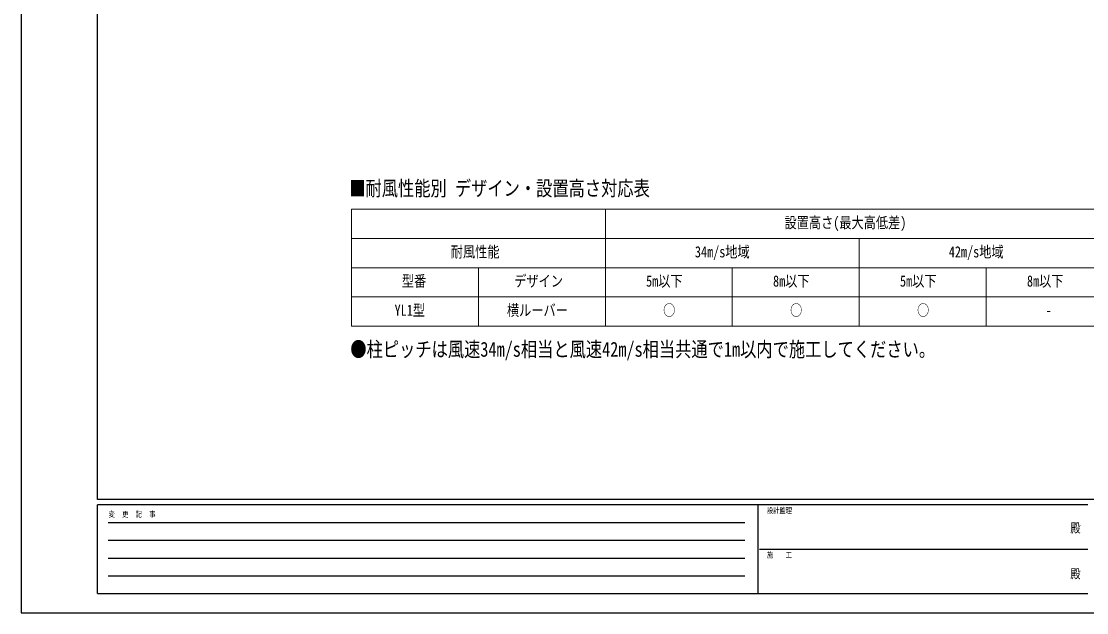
# Model space of a CAD drawing. Units: millimetres, scale not verified. Extents: x -4205 to 4205, y -2970 to 2970.
# Drawn here: x -4205 to -9, y -2970 to -642 of the extents above; entities that cross this region are included whole.
import ezdxf
from ezdxf.enums import TextEntityAlignment as Align

# ---------------------------------------------------------------- set-up
doc = ezdxf.new("R2010")
doc.units = ezdxf.units.MM
doc.header["$LTSCALE"] = 16
doc.layers.add('0-1_TABLE1', color=7, linetype='Continuous', lineweight=18)
doc.layers.add('0-2_USER1', color=3, linetype='Continuous')
doc.layers.add('0-6_YKK_ZWAK', color=7, linetype='Continuous')
doc.styles.add('ＭＳ ゴシック', font='')
doc.styles.get('ＭＳ ゴシック').set_extended_font_data('MS Gothic')

msp = doc.modelspace()

# ---------------------------------------------------------------- linework, layer by layer
at = {"layer": '0-1_TABLE1'}
for p, q in [((-2904.98, -1382.09), (95.02, -1382.09)), ((-2904.98, -1382.09), (-2904.98, -1842.09)), ((-1904.98, -1382.09), (-1904.98, -1842.09)), ((-2904.98, -1497.09), (95.02, -1497.09)), ((-904.98, -1497.09), (-904.98, -1842.09)), ((-2904.98, -1612.09), (95.02, -1612.09)), ((-2404.98, -1612.09), (-2404.98, -1842.09)), ((-1404.98, -1612.09), (-1404.98, -1842.09)), ((-404.98, -1612.09), (-404.98, -1842.09)), ((-2904.98, -1727.09), (95.02, -1727.09)), ((-2904.98, -1842.09), (95.02, -1842.09))]:
    msp.add_line(p, q, dxfattribs=at)
at = {"layer": '0-6_YKK_ZWAK'}
for p, q in [((-3904.98, -2525), (-3904.98, 2775)), ((3895.02, -2525), (-3904.98, -2525)), ((-1304.98, -2545), (-3904.98, -2545)), ((-3904.98, -2895), (-3904.98, -2545)), ((-1304.98, -2545), (-1304.98, -2895)), ((-4.98, -2545), (-1304.98, -2545)), ((-3862.48, -2615), (-1354.98, -2615)), ((-3862.48, -2685), (-1354.98, -2685)), ((-1297.48, -2720), (-4.98, -2720)), ((-3862.48, -2755), (-1354.98, -2755)), ((-3862.48, -2825), (-1354.98, -2825)), ((-3904.98, -2895), (-1304.98, -2895)), ((-1304.98, -2895), (-4.98, -2895))]:
    msp.add_line(p, q, dxfattribs=at)
msp.add_lwpolyline([(-4205, -2970), (4205, -2970), (4205, 2970), (-4205, 2970)], close=True, dxfattribs=at)

# ---------------------------------------------------------------- texts
at = {"layer": '0-1_TABLE1', "style": 'ＭＳ ゴシック', "width": 0.8}
for s, p in [('設置高さ(最大高低差)', (-1199.38, -1469.59)), ('耐風性能', (-2513.78, -1584.59)), ('34m/s地域', (-1552.18, -1584.59)), ('42m/s地域', (-552.18, -1584.59)), ('デザイン', (-2263.78, -1699.59)), ('型番', (-2706.18, -1699.59)), ('5m以下', (-1744.58, -1699.59)), ('8m以下', (-1244.58, -1699.59)), ('5m以下', (-744.58, -1699.59)), ('8m以下', (-244.58, -1699.59)), ('YL1型', (-2734.98, -1814.59)), ('横ルーバー', (-2292.58, -1814.59)), ('○', (-1677.38, -1814.59)), ('○', (-1177.38, -1814.59)), ('○', (-677.38, -1814.59)), ('-', (-170.98, -1814.59))]:
    msp.add_text(s, height=43.99, dxfattribs=at).set_placement(p, align=Align.BOTTOM_LEFT)
at = {"layer": '0-2_USER1', "style": 'ＭＳ ゴシック', "width": 0.8}
for s, p in [('■耐風性能別 デザイン・設置高さ対応表', (-2913.51, -1346.52)), ('●柱ピッチは風速34m/s相当と風速42m/s相当共通で1m以内で施工してください。', (-2909.25, -1980))]:
    msp.add_text(s, height=58.65, dxfattribs=at).set_placement(p, align=Align.BOTTOM_LEFT)
at = {"layer": '0-6_YKK_ZWAK', "style": 'ＭＳ ゴシック', "width": 0.8}
for s, height, p in [('設計監理', 21.99, (-1268.31, -2585)), ('変  更  記  事', 21.99, (-3861.31, -2600)), ('殿', 36.66, (-73.67, -2665.83)), ('施\u3000\u3000工', 21.99, (-1268.31, -2760)), ('殿', 36.66, (-73.67, -2845.83))]:
    msp.add_text(s, height=height, dxfattribs=at).set_placement(p, align=Align.BOTTOM_LEFT)

doc.saveas('drawing.dxf')
